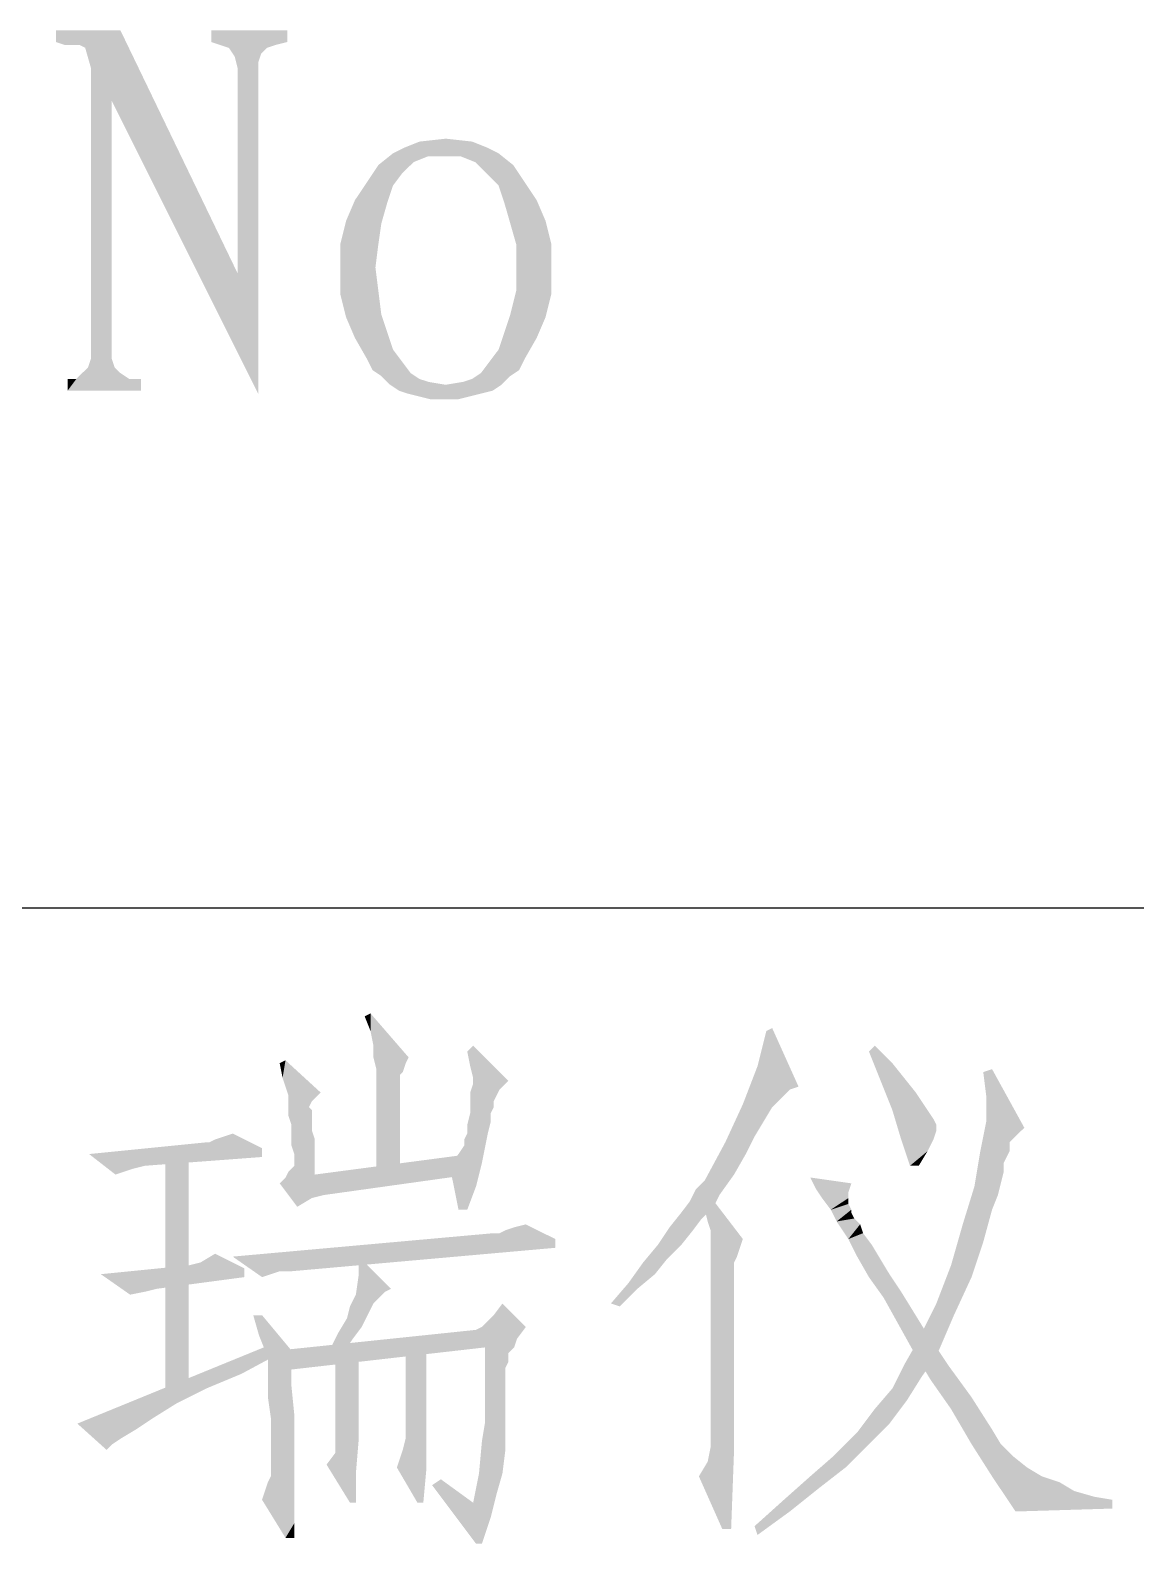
# Model space of a CAD drawing. Header units: millimetres. Extents: x 336 to 634, y 189 to 399.
# Drawn here: x 590.91 to 596.5, y 197.96 to 205.61 of the extents above; entities that cross this region are included whole.
import ezdxf

# ---------------------------------------------------------------- set-up
doc = ezdxf.new("R2010")
doc.units = ezdxf.units.MM

msp = doc.modelspace()

# ---------------------------------------------------------------- linework, layer by layer
at = {"color": 7, "linetype": 'Continuous'}
msp.add_line((448.54993, 201.17685), (628.54993, 201.17685), dxfattribs=at)
for points in [[(591.36651, 205.61471), (591.04058, 205.55545), (591.04058, 205.61471)], [(591.08503, 205.54063), (591.04058, 205.55545), (591.36651, 205.61471)], [(591.12947, 205.54063), (591.08503, 205.54063), (591.36651, 205.61471)], [(591.1591, 205.54063), (591.12947, 205.54063), (591.36651, 205.61471)], [(591.18873, 205.52582), (591.1591, 205.54063), (591.36651, 205.61471)], [(591.21836, 205.42212), (591.18873, 205.52582), (591.36651, 205.61471)], [(591.32206, 205.25915), (591.21836, 205.42212), (591.36651, 205.61471)], [(591.32206, 205.25915), (591.36651, 205.61471), (591.9591, 204.38508)], [(592.21095, 205.61471), (591.82577, 205.55545), (591.82577, 205.61471)], [(591.82577, 205.55545), (592.21095, 205.61471), (592.21095, 205.55545)], [(592.21095, 205.55545), (591.87021, 205.54063), (591.82577, 205.55545)], [(591.87021, 205.54063), (592.21095, 205.55545), (592.15169, 205.54063)], [(592.15169, 205.54063), (591.91466, 205.52582), (591.87021, 205.54063)], [(591.91466, 205.52582), (592.15169, 205.54063), (592.10725, 205.52582)], [(592.10725, 205.52582), (591.94429, 205.48138), (591.91466, 205.52582)], [(592.10725, 205.52582), (592.07762, 205.49619), (591.94429, 205.48138)], [(591.94429, 205.48138), (592.07762, 205.49619), (592.0628, 205.45175)], [(592.0628, 205.45175), (591.9591, 205.42212), (591.94429, 205.48138)], [(591.32206, 205.25915), (591.21836, 203.95545), (591.21836, 205.42212)], [(591.9591, 204.38508), (591.9591, 205.42212), (592.0628, 205.45175)], [(591.9591, 204.38508), (592.0628, 205.45175), (592.0628, 203.77767)], [(591.21836, 203.95545), (591.32206, 205.25915), (591.32206, 203.95545)], [(591.9591, 204.38508), (592.0628, 203.77767), (591.32206, 205.25915)], [(593.21836, 205.02212), (592.74429, 204.99249), (592.80355, 205.02212)], [(592.74429, 204.99249), (593.21836, 205.02212), (593.27762, 204.99249)], [(593.14429, 205.05175), (592.80355, 205.02212), (592.87762, 205.05175)], [(592.80355, 205.02212), (593.14429, 205.05175), (593.21836, 205.02212)], [(592.87762, 205.05175), (593.01095, 205.06656), (593.14429, 205.05175)], [(592.92206, 204.97767), (592.67021, 204.93323), (592.74429, 204.99249)], [(592.92206, 204.97767), (592.84799, 204.94804), (592.67021, 204.93323)], [(592.67021, 204.93323), (592.84799, 204.94804), (592.78873, 204.88878)], [(592.74429, 204.99249), (593.27762, 204.99249), (592.92206, 204.97767)], [(593.01095, 204.97767), (592.92206, 204.97767), (593.27762, 204.99249)], [(593.08503, 204.97767), (593.01095, 204.97767), (593.27762, 204.99249)], [(593.1591, 204.94804), (593.08503, 204.97767), (593.27762, 204.99249)], [(593.1591, 204.94804), (593.27762, 204.99249), (593.35169, 204.93323)], [(593.35169, 204.93323), (593.21836, 204.88878), (593.1591, 204.94804)], [(592.78873, 204.88878), (592.61095, 204.84434), (592.67021, 204.93323)], [(592.61095, 204.84434), (592.78873, 204.88878), (592.74429, 204.82952)], [(593.21836, 204.88878), (593.35169, 204.93323), (593.41095, 204.84434)], [(593.41095, 204.84434), (593.27762, 204.82952), (593.21836, 204.88878)], [(592.74429, 204.82952), (592.55169, 204.75545), (592.61095, 204.84434)], [(592.55169, 204.75545), (592.74429, 204.82952), (592.71466, 204.74063)], [(593.27762, 204.82952), (593.41095, 204.84434), (593.47021, 204.75545)], [(593.47021, 204.75545), (593.30725, 204.74063), (593.27762, 204.82952)], [(592.71466, 204.74063), (592.50725, 204.65175), (592.55169, 204.75545)], [(592.50725, 204.65175), (592.71466, 204.74063), (592.68503, 204.63693)], [(593.30725, 204.74063), (593.47021, 204.75545), (593.51466, 204.65175)], [(593.51466, 204.65175), (593.33688, 204.63693), (593.30725, 204.74063)], [(592.68503, 204.63693), (592.47762, 204.53323), (592.50725, 204.65175)], [(593.36651, 204.53323), (593.33688, 204.63693), (593.51466, 204.65175)], [(593.36651, 204.53323), (593.51466, 204.65175), (593.54429, 204.53323)], [(592.47762, 204.53323), (592.68503, 204.63693), (592.67021, 204.53323)], [(592.67021, 204.53323), (592.47762, 204.41471), (592.47762, 204.53323)], [(592.47762, 204.41471), (592.67021, 204.53323), (592.6554, 204.41471)], [(593.54429, 204.53323), (593.36651, 204.41471), (593.36651, 204.53323)], [(593.36651, 204.41471), (593.54429, 204.53323), (593.54429, 204.41471)], [(592.6554, 204.41471), (592.67021, 204.29619), (592.47762, 204.28138)], [(592.6554, 204.41471), (592.47762, 204.28138), (592.47762, 204.41471)], [(593.54429, 204.41471), (593.36651, 204.29619), (593.36651, 204.41471)], [(593.36651, 204.29619), (593.54429, 204.41471), (593.54429, 204.28138)], [(592.47762, 204.28138), (592.67021, 204.29619), (592.68503, 204.17767)], [(592.68503, 204.17767), (592.50725, 204.16286), (592.47762, 204.28138)], [(593.54429, 204.28138), (593.33688, 204.17767), (593.36651, 204.29619)], [(593.33688, 204.17767), (593.54429, 204.28138), (593.51466, 204.16286)], [(592.50725, 204.16286), (592.68503, 204.17767), (592.71466, 204.08878)], [(592.71466, 204.08878), (592.55169, 204.05915), (592.50725, 204.16286)], [(593.51466, 204.16286), (593.30725, 204.08878), (593.33688, 204.17767)], [(593.30725, 204.08878), (593.51466, 204.16286), (593.47021, 204.05915)], [(592.55169, 204.05915), (592.71466, 204.08878), (592.74429, 203.99989)], [(592.74429, 203.99989), (592.61095, 203.95545), (592.55169, 204.05915)], [(593.47021, 204.05915), (593.27762, 203.99989), (593.30725, 204.08878)], [(593.27762, 203.99989), (593.47021, 204.05915), (593.41095, 203.95545)], [(591.32206, 203.95545), (591.20355, 203.911), (591.21836, 203.95545)], [(591.20355, 203.911), (591.32206, 203.95545), (591.33688, 203.911)], [(592.61095, 203.95545), (592.74429, 203.99989), (592.78873, 203.94063)], [(592.78873, 203.94063), (592.64058, 203.89619), (592.61095, 203.95545)], [(593.41095, 203.95545), (593.23318, 203.94063), (593.27762, 203.99989)], [(593.23318, 203.94063), (593.41095, 203.95545), (593.38132, 203.89619)], [(591.36651, 203.88137), (591.14429, 203.85175), (591.17392, 203.88137)], [(591.14429, 203.85175), (591.36651, 203.88137), (591.41095, 203.85175)], [(591.33688, 203.911), (591.17392, 203.88137), (591.20355, 203.911)], [(591.17392, 203.88137), (591.33688, 203.911), (591.36651, 203.88137)], [(592.64058, 203.89619), (592.78873, 203.94063), (592.83318, 203.88137)], [(592.83318, 203.88137), (592.68503, 203.86656), (592.64058, 203.89619)], [(592.68503, 203.86656), (592.83318, 203.88137), (592.87762, 203.85174)], [(593.33688, 203.86656), (593.14429, 203.85174), (593.18873, 203.88137)], [(593.38132, 203.89619), (593.18873, 203.88137), (593.23318, 203.94063)], [(593.18873, 203.88137), (593.38132, 203.89619), (593.33688, 203.86656)], [(591.41095, 203.85175), (591.47021, 203.85175), (591.09984, 203.79249)], [(591.14429, 203.85175), (591.41095, 203.85175), (591.09984, 203.79249)], [(591.14429, 203.85175), (591.09984, 203.79249), (591.09984, 203.85175)], [(591.09984, 203.79249), (591.47021, 203.85175), (591.47021, 203.79249)], [(592.87762, 203.85174), (592.72947, 203.82212), (592.68503, 203.86656)], [(592.87762, 203.85174), (592.92206, 203.83693), (592.72947, 203.82212)], [(592.72947, 203.82212), (592.92206, 203.83693), (593.01095, 203.82212)], [(593.01095, 203.82212), (592.77392, 203.79249), (592.72947, 203.82212)], [(593.01095, 203.82212), (593.29243, 203.82212), (592.77392, 203.79249)], [(592.77392, 203.79249), (593.29243, 203.82212), (593.24799, 203.79249)], [(593.01095, 203.82212), (593.09984, 203.83693), (593.33688, 203.86656)], [(593.01095, 203.82212), (593.33688, 203.86656), (593.29243, 203.82212)], [(593.09984, 203.83693), (593.14429, 203.85174), (593.33688, 203.86656)], [(593.24799, 203.79249), (592.81836, 203.77767), (592.77392, 203.79249)], [(592.81836, 203.77767), (593.24799, 203.79249), (593.18873, 203.77767)], [(593.18873, 203.77767), (592.87762, 203.76286), (592.81836, 203.77767)], [(592.87762, 203.76286), (593.18873, 203.77767), (593.12947, 203.76286)], [(593.12947, 203.76286), (592.93688, 203.74804), (592.87762, 203.76286)], [(593.01095, 203.74804), (592.93688, 203.74804), (593.12947, 203.76286)], [(593.01095, 203.74804), (593.12947, 203.76286), (593.07021, 203.74804)], [(592.63057, 200.55439), (592.60094, 200.62846), (592.63057, 200.64328)], [(592.64538, 200.48031), (592.63057, 200.55439), (592.63057, 200.64328)], [(592.64538, 200.48031), (592.63057, 200.64328), (592.82316, 200.42105)], [(594.58612, 200.37661), (594.63057, 200.55439), (594.6602, 200.5692)], [(594.58612, 200.37661), (594.6602, 200.5692), (594.79353, 200.27291)], [(592.82316, 200.42105), (592.64538, 200.42105), (592.64538, 200.48031)], [(593.13427, 200.37661), (593.11945, 200.45068), (593.14908, 200.48031)], [(593.14908, 200.31735), (593.13427, 200.37661), (593.14908, 200.48031)], [(593.14908, 200.31735), (593.14908, 200.48031), (593.32686, 200.30253)], [(595.14908, 200.45068), (595.17871, 200.48031), (595.2676, 200.39143)], [(595.2676, 200.39143), (595.20834, 200.30254), (595.14908, 200.45068)], [(592.18612, 200.31735), (592.17131, 200.39143), (592.20094, 200.40624)], [(592.20094, 200.27291), (592.18612, 200.31735), (592.20094, 200.40624)], [(592.20094, 200.27291), (592.20094, 200.40624), (592.37871, 200.24328)], [(592.82316, 200.42105), (592.6602, 200.3618), (592.64538, 200.42105)], [(592.82316, 200.42105), (592.80834, 200.39143), (592.6602, 200.3618)], [(592.6602, 200.3618), (592.80834, 200.39143), (592.79353, 200.34698)], [(592.6602, 200.3618), (592.79353, 200.34698), (592.77871, 200.33217)], [(592.77871, 200.33217), (592.6602, 199.81365), (592.6602, 200.3618)], [(594.79353, 200.27291), (594.51205, 200.18402), (594.58612, 200.37661)], [(595.2676, 200.39143), (595.32686, 200.31735), (595.20834, 200.30254)], [(595.74168, 200.22846), (595.72686, 200.34698), (595.77131, 200.3618)], [(595.74168, 200.09513), (595.74168, 200.22846), (595.77131, 200.3618)], [(595.74168, 200.09513), (595.77131, 200.3618), (595.93427, 200.0655)], [(592.77871, 200.33217), (592.77871, 200.30253), (592.6602, 199.81365)], [(592.77871, 200.30253), (592.77871, 200.28772), (592.6602, 199.81365)], [(592.77871, 200.28772), (592.77871, 200.25809), (592.6602, 199.81365)], [(593.28242, 200.25809), (593.13427, 200.24328), (593.14908, 200.28772)], [(593.32686, 200.30253), (593.14908, 200.28772), (593.14908, 200.31735)], [(593.14908, 200.28772), (593.32686, 200.30253), (593.28242, 200.25809)], [(595.20834, 200.30254), (595.32686, 200.31735), (595.38612, 200.24328)], [(595.38612, 200.24328), (595.2676, 200.15439), (595.20834, 200.30254)], [(592.37871, 200.24328), (592.21575, 200.22846), (592.20094, 200.27291)], [(592.21575, 200.22846), (592.37871, 200.24328), (592.34908, 200.21365)], [(592.34908, 200.21365), (592.21575, 200.19883), (592.21575, 200.22846)], [(592.21575, 200.19883), (592.34908, 200.21365), (592.33427, 200.19883)], [(592.77871, 200.25809), (592.77871, 200.21365), (592.6602, 199.81365)], [(592.77871, 200.21365), (592.77871, 200.15439), (592.6602, 199.81365)], [(593.13427, 200.19883), (593.13427, 200.24328), (593.28242, 200.25809)], [(593.13427, 200.19883), (593.28242, 200.25809), (593.25279, 200.19883)], [(594.79353, 200.27291), (594.74908, 200.25809), (594.51205, 200.18402)], [(594.74908, 200.25809), (594.70464, 200.21365), (594.51205, 200.18402)], [(594.51205, 200.18402), (594.70464, 200.21365), (594.6602, 200.1692)], [(595.38612, 200.24328), (595.41575, 200.19883), (595.2676, 200.15439)], [(592.33427, 200.19883), (592.21575, 200.1692), (592.21575, 200.19883)], [(592.21575, 200.1692), (592.33427, 200.19883), (592.31945, 200.1692)], [(592.31945, 200.1692), (592.33427, 200.15439), (592.21575, 200.12476)], [(592.31945, 200.1692), (592.21575, 200.12476), (592.21575, 200.1692)], [(592.33427, 200.15439), (592.33427, 200.13957), (592.21575, 200.12476)], [(592.21575, 200.12476), (592.33427, 200.13957), (592.33427, 200.10994)], [(592.33427, 200.10994), (592.23057, 200.08032), (592.21575, 200.12476)], [(592.77871, 200.15439), (592.77871, 200.09513), (592.6602, 199.81365)], [(593.23797, 200.13957), (593.23797, 200.09513), (593.11945, 200.08032)], [(593.23797, 200.13957), (593.11945, 200.08032), (593.13427, 200.13957)], [(593.25279, 200.19883), (593.25279, 200.1692), (593.13427, 200.13957)], [(593.25279, 200.19883), (593.13427, 200.13957), (593.13427, 200.19883)], [(593.13427, 200.13957), (593.25279, 200.1692), (593.23797, 200.13957)], [(594.6602, 200.1692), (594.42316, 199.99142), (594.51205, 200.18402)], [(594.6602, 200.1692), (594.61575, 200.09513), (594.42316, 199.99142)], [(595.2676, 200.15439), (595.41575, 200.19883), (595.44538, 200.15439)], [(595.44538, 200.15439), (595.31205, 200.00624), (595.2676, 200.15439)], [(595.44538, 200.15439), (595.47501, 200.10994), (595.31205, 200.00624)], [(592.23057, 200.08032), (592.33427, 200.10994), (592.33427, 200.08032)], [(592.33427, 200.08032), (592.33427, 200.05068), (592.23057, 200.03587)], [(592.33427, 200.08032), (592.23057, 200.03587), (592.23057, 200.08032)], [(592.23057, 200.03587), (592.33427, 200.05068), (592.34908, 200.00624)], [(592.77871, 200.09513), (592.77871, 200.00624), (592.6602, 199.81365)], [(593.11945, 200.03587), (593.11945, 200.08032), (593.23797, 200.09513)], [(593.11945, 200.03587), (593.23797, 200.09513), (593.22316, 200.03587)], [(594.61575, 200.09513), (594.57131, 200.02106), (594.42316, 199.99142)], [(595.47501, 200.10994), (595.48983, 200.08031), (595.31205, 200.00624)], [(595.48983, 200.08031), (595.48983, 200.0655), (595.31205, 200.00624)], [(595.48983, 200.0655), (595.48983, 200.05068), (595.31205, 200.00624)], [(595.31205, 200.00624), (595.48983, 200.05068), (595.47501, 200.00624)], [(595.93427, 200.0655), (595.71205, 199.94698), (595.74168, 200.09513)], [(595.93427, 200.0655), (595.88983, 200.02106), (595.71205, 199.94698)], [(591.81575, 199.99142), (592.08242, 199.9618), (591.20834, 199.93217)], [(591.81575, 199.99142), (591.20834, 199.93217), (591.80094, 199.99142)], [(591.81575, 199.99142), (591.84538, 200.00624), (591.93427, 200.03587)], [(591.81575, 199.99142), (591.93427, 200.03587), (592.08242, 199.9618)], [(591.84538, 200.00624), (591.88983, 200.02105), (591.93427, 200.03587)], [(592.34908, 200.00624), (592.23057, 199.97661), (592.23057, 200.03587)], [(592.23057, 199.97661), (592.34908, 200.00624), (592.34908, 199.94698)], [(592.34908, 199.94698), (592.24538, 199.93217), (592.23057, 199.97661)], [(592.77871, 200.00624), (592.77871, 199.91735), (592.6602, 199.81365)], [(593.20834, 199.9618), (593.07501, 199.93217), (593.10464, 199.97661)], [(593.22316, 200.03587), (593.10464, 200.00624), (593.11945, 200.03587)], [(593.10464, 199.97661), (593.10464, 200.00624), (593.22316, 200.03587)], [(593.10464, 199.97661), (593.22316, 200.03587), (593.20834, 199.9618)], [(594.52686, 199.93217), (594.31945, 199.79883), (594.42316, 199.99142)], [(594.42316, 199.99142), (594.57131, 200.02106), (594.52686, 199.93217)], [(595.47501, 200.00624), (595.35649, 199.87291), (595.31205, 200.00624)], [(595.47501, 200.00624), (595.44538, 199.94698), (595.35649, 199.87291)], [(595.88983, 200.02106), (595.8602, 199.99142), (595.71205, 199.94698)], [(595.8602, 199.99142), (595.8602, 199.97661), (595.71205, 199.94698)], [(595.71205, 199.94698), (595.8602, 199.97661), (595.8602, 199.94698)], [(591.20834, 199.93217), (592.08242, 199.9618), (592.08242, 199.91735)], [(591.20834, 199.93217), (592.08242, 199.91735), (591.48983, 199.87291)], [(591.20834, 199.93217), (591.48983, 199.87291), (591.43057, 199.85809)], [(591.43057, 199.85809), (591.34168, 199.82846), (591.20834, 199.93217)], [(591.71205, 199.93217), (591.71205, 198.73217), (591.59353, 198.67291)], [(591.71205, 199.93217), (591.59353, 198.67291), (591.59353, 199.93217)], [(592.24538, 199.90254), (592.24538, 199.93217), (592.34908, 199.94698)], [(592.24538, 199.90254), (592.34908, 199.94698), (592.34908, 199.88772)], [(592.34908, 199.88772), (592.24538, 199.87291), (592.24538, 199.90254)], [(592.34908, 199.82846), (593.13427, 199.93217), (593.13427, 199.82846)], [(592.6602, 199.81365), (592.77871, 199.91735), (592.77871, 199.81365)], [(593.19353, 199.88772), (593.03057, 199.87291), (593.07501, 199.93217)], [(593.07501, 199.93217), (593.20834, 199.9618), (593.19353, 199.88772)], [(594.52686, 199.93217), (594.4676, 199.82846), (594.31945, 199.79883)], [(595.35649, 199.87291), (595.44538, 199.94698), (595.40094, 199.87291)], [(595.8602, 199.94698), (595.84538, 199.91735), (595.68242, 199.7692)], [(595.8602, 199.94698), (595.68242, 199.7692), (595.71205, 199.94698)], [(595.84538, 199.91735), (595.83057, 199.88772), (595.68242, 199.7692)], [(592.17131, 199.78402), (592.20094, 199.81365), (593.13427, 199.82846)], [(592.17131, 199.78402), (593.13427, 199.82846), (592.39353, 199.72476)], [(592.34908, 199.82846), (592.20094, 199.81365), (592.21575, 199.84328)], [(592.34908, 199.82846), (593.13427, 199.82846), (592.20094, 199.81365)], [(592.21575, 199.84328), (592.23057, 199.85809), (592.34908, 199.88772)], [(592.21575, 199.84328), (592.34908, 199.88772), (592.34908, 199.82846)], [(592.23057, 199.85809), (592.24538, 199.87291), (592.34908, 199.88772)], [(593.03057, 199.87291), (593.19353, 199.88772), (593.1639, 199.7692)], [(593.1639, 199.7692), (593.07501, 199.65069), (593.03057, 199.87291)], [(594.27501, 199.75439), (594.31945, 199.79883), (594.4676, 199.82846)], [(594.27501, 199.75439), (594.4676, 199.82846), (594.39353, 199.72476)], [(595.83057, 199.88772), (595.83057, 199.84328), (595.68242, 199.7692)], [(595.83057, 199.84328), (595.81575, 199.78402), (595.68242, 199.7692)], [(592.17131, 199.78402), (592.39353, 199.72476), (592.33427, 199.70994)], [(592.33427, 199.70994), (592.2602, 199.6655), (592.17131, 199.78402)], [(593.07501, 199.65069), (593.1639, 199.7692), (593.11945, 199.65069)], [(594.39353, 199.72476), (594.24538, 199.69513), (594.27501, 199.75439)], [(594.31945, 199.65068), (594.28983, 199.73957), (594.31945, 199.75439)], [(594.33427, 199.59143), (594.31945, 199.65068), (594.31945, 199.75439)], [(594.34908, 199.54698), (594.33427, 199.59143), (594.31945, 199.75439)], [(594.34908, 199.54698), (594.31945, 199.75439), (594.51205, 199.50254)], [(594.8676, 199.78402), (594.85279, 199.81365), (595.0602, 199.78402)], [(595.0602, 199.78402), (594.88242, 199.75439), (594.8676, 199.78402)], [(594.88242, 199.75439), (595.0602, 199.78402), (595.04538, 199.73957)], [(595.04538, 199.73957), (594.91205, 199.70994), (594.88242, 199.75439)], [(595.80094, 199.72476), (595.62316, 199.57661), (595.68242, 199.7692)], [(595.68242, 199.7692), (595.81575, 199.78402), (595.80094, 199.72476)], [(594.3639, 199.6655), (594.20094, 199.63587), (594.24538, 199.69513)], [(594.20094, 199.63587), (594.3639, 199.6655), (594.30464, 199.60624)], [(594.24538, 199.69513), (594.39353, 199.72476), (594.3639, 199.6655)], [(594.91205, 199.70994), (595.04538, 199.73957), (595.04538, 199.70994)], [(595.04538, 199.70994), (594.95649, 199.65068), (594.91205, 199.70994)], [(595.04538, 199.70994), (595.04538, 199.68031), (594.95649, 199.65068)], [(594.95649, 199.65068), (595.04538, 199.68031), (595.0602, 199.65068)], [(595.80094, 199.72476), (595.77131, 199.65068), (595.62316, 199.57661)], [(594.30464, 199.60624), (594.14168, 199.5618), (594.20094, 199.63587)], [(594.14168, 199.5618), (594.30464, 199.60624), (594.2602, 199.54698)], [(595.0602, 199.65068), (594.98612, 199.59143), (594.95649, 199.65068)], [(595.0602, 199.65068), (595.0602, 199.63587), (594.98612, 199.59143)], [(595.0602, 199.63587), (595.07501, 199.60624), (594.98612, 199.59143)], [(594.98612, 199.59143), (595.07501, 199.60624), (595.10464, 199.57661)], [(595.10464, 199.57661), (595.04538, 199.50254), (594.98612, 199.59143)], [(595.62316, 199.57661), (595.77131, 199.65068), (595.72686, 199.48772)], [(593.28242, 199.53217), (593.5639, 199.50254), (591.93427, 199.41365)], [(593.28242, 199.53217), (591.93427, 199.41365), (593.25279, 199.53217)], [(593.28242, 199.53217), (593.31205, 199.54698), (593.41575, 199.57661)], [(593.28242, 199.53217), (593.41575, 199.57661), (593.5639, 199.50254)], [(593.31205, 199.54698), (593.35649, 199.5618), (593.41575, 199.57661)], [(594.2602, 199.54698), (594.08242, 199.47291), (594.14168, 199.5618)], [(594.08242, 199.47291), (594.2602, 199.54698), (594.20094, 199.47291)], [(594.51205, 199.50254), (594.34908, 199.50254), (594.34908, 199.54698)], [(595.10464, 199.57661), (595.11945, 199.53217), (595.04538, 199.50254)], [(595.04538, 199.50254), (595.11945, 199.53217), (595.1639, 199.47291)], [(595.72686, 199.48772), (595.5639, 199.3692), (595.62316, 199.57661)], [(593.5639, 199.50254), (593.5639, 199.45809), (591.93427, 199.41365)], [(592.17131, 199.33957), (591.93427, 199.41365), (593.5639, 199.45809)], [(592.20094, 199.33957), (592.17131, 199.33957), (593.5639, 199.45809)], [(592.20094, 199.33957), (593.5639, 199.45809), (592.23057, 199.33957)], [(594.20094, 199.47291), (594.12686, 199.39883), (594.00834, 199.38402)], [(594.20094, 199.47291), (594.00834, 199.38402), (594.08242, 199.47291)], [(594.51205, 199.50254), (594.34908, 199.48772), (594.34908, 199.50254)], [(594.34908, 199.45809), (594.34908, 199.48772), (594.51205, 199.50254)], [(594.34908, 199.45809), (594.51205, 199.50254), (594.49723, 199.45809)], [(594.49723, 199.45809), (594.34908, 199.41365), (594.34908, 199.45809)], [(594.34908, 199.41365), (594.49723, 199.45809), (594.48242, 199.41365)], [(595.1639, 199.47291), (595.08983, 199.41365), (595.04538, 199.50254)], [(595.08983, 199.41365), (595.1639, 199.47291), (595.20834, 199.39883)], [(595.5639, 199.3692), (595.72686, 199.48772), (595.6676, 199.30994)], [(591.99353, 199.35439), (591.2676, 199.32476), (591.71205, 199.3692)], [(591.99353, 199.35439), (591.71205, 199.3692), (591.77131, 199.38402)], [(591.77131, 199.38402), (591.84538, 199.42846), (591.99353, 199.35439)], [(591.93427, 199.41365), (592.17131, 199.33957), (592.12686, 199.32476)], [(592.12686, 199.32476), (592.08242, 199.30994), (591.93427, 199.41365)], [(592.57131, 199.32476), (592.57131, 199.41365), (592.73427, 199.25068)], [(594.0676, 199.32476), (593.93427, 199.28032), (594.00834, 199.38402)], [(594.00834, 199.38402), (594.12686, 199.39883), (594.0676, 199.32476)], [(594.48242, 199.41365), (594.4676, 199.38402), (594.34908, 199.35439)], [(594.48242, 199.41365), (594.34908, 199.35439), (594.34908, 199.41365)], [(594.34908, 199.35439), (594.4676, 199.38402), (594.4676, 199.35439)], [(595.20834, 199.39883), (595.14908, 199.30994), (595.08983, 199.41365)], [(595.20834, 199.39883), (595.25279, 199.32476), (595.14908, 199.30994)], [(595.6676, 199.30994), (595.48983, 199.17661), (595.5639, 199.3692)], [(591.2676, 199.32476), (591.99353, 199.35439), (591.99353, 199.30994)], [(591.2676, 199.32476), (591.99353, 199.30994), (591.54908, 199.25068)], [(591.54908, 199.25068), (591.41575, 199.22106), (591.2676, 199.32476)], [(592.73427, 199.25068), (592.55649, 199.22106), (592.57131, 199.32476)], [(593.93427, 199.28032), (594.0676, 199.32476), (593.97871, 199.25068)], [(594.4676, 199.35439), (594.4676, 199.32476), (594.34908, 199.28032)], [(594.4676, 199.35439), (594.34908, 199.28032), (594.34908, 199.35439)], [(594.34908, 199.28032), (594.4676, 199.32476), (594.4676, 199.28032)], [(595.14908, 199.30994), (595.25279, 199.32476), (595.31205, 199.23587)], [(595.31205, 199.23587), (595.22316, 199.20624), (595.14908, 199.30994)], [(595.48983, 199.17661), (595.6676, 199.30994), (595.57871, 199.11735)], [(591.54908, 199.25068), (591.48983, 199.23587), (591.41575, 199.22106)], [(592.67501, 199.20624), (592.52686, 199.1618), (592.55649, 199.22106)], [(592.67501, 199.20624), (592.64538, 199.17661), (592.52686, 199.1618)], [(592.73427, 199.25068), (592.70464, 199.23587), (592.55649, 199.22106)], [(592.55649, 199.22106), (592.70464, 199.23587), (592.67501, 199.20624)], [(593.97871, 199.25068), (593.84538, 199.17661), (593.93427, 199.28032)], [(593.84538, 199.17661), (593.97871, 199.25068), (593.88983, 199.1618)], [(594.4676, 199.28032), (594.34908, 199.19142), (594.34908, 199.28032)], [(594.34908, 199.19142), (594.4676, 199.28032), (594.4676, 199.19142)], [(595.29723, 199.07291), (595.22316, 199.20624), (595.31205, 199.23587)], [(595.29723, 199.07291), (595.31205, 199.23587), (595.43057, 199.04328)], [(592.63057, 199.14698), (592.51205, 199.10254), (592.52686, 199.1618)], [(592.63057, 199.14698), (592.61575, 199.11735), (592.51205, 199.10254)], [(592.52686, 199.1618), (592.64538, 199.17661), (592.63057, 199.14698)], [(593.25279, 199.11735), (593.29723, 199.17661), (593.41575, 199.05809)], [(594.4676, 199.19142), (594.34908, 199.10254), (594.34908, 199.19142)], [(594.34908, 199.10254), (594.4676, 199.19142), (594.4676, 199.10254)], [(595.57871, 199.11735), (595.38612, 198.9692), (595.48983, 199.17661)], [(592.08242, 199.11735), (592.0676, 199.01365), (592.03797, 199.11735)], [(592.09723, 198.93957), (592.0676, 199.01365), (592.08242, 199.11735)], [(592.09723, 198.93957), (592.08242, 199.11735), (592.23057, 198.93957)], [(592.58612, 199.05809), (592.4676, 199.02846), (592.51205, 199.10254)], [(592.4676, 199.02846), (592.58612, 199.05809), (592.54168, 198.99883)], [(592.51205, 199.10254), (592.61575, 199.11735), (592.58612, 199.05809)], [(593.41575, 199.05809), (593.1639, 199.04328), (593.19353, 199.05809)], [(593.1639, 199.04328), (593.41575, 199.05809), (593.37131, 198.99883)], [(593.41575, 199.05809), (593.19353, 199.05809), (593.22316, 199.08772)], [(593.41575, 199.05809), (593.22316, 199.08772), (593.25279, 199.11735)], [(594.4676, 199.10254), (594.34908, 198.98402), (594.34908, 199.10254)], [(594.34908, 198.98402), (594.4676, 199.10254), (594.4676, 198.9692)], [(595.43057, 199.04328), (595.37131, 198.93957), (595.29723, 199.07291)], [(595.38612, 198.9692), (595.57871, 199.11735), (595.48983, 198.90994)], [(593.37131, 198.99883), (592.17131, 198.93957), (593.1639, 199.04328)], [(593.37131, 198.99883), (593.20834, 198.95439), (592.17131, 198.93957)], [(592.54168, 198.99883), (592.42316, 198.93957), (592.4676, 199.02846)], [(592.42316, 198.93957), (592.54168, 198.99883), (592.48242, 198.90994)], [(592.80834, 198.88031), (592.80834, 198.9692), (592.91205, 198.99883)], [(592.80834, 198.79143), (592.80834, 198.88031), (592.91205, 198.99883)], [(592.80834, 198.79143), (592.91205, 198.99883), (592.91205, 198.74698)], [(593.20834, 198.95439), (593.37131, 198.99883), (593.35649, 198.95439)], [(594.4676, 198.9692), (594.34908, 198.88031), (594.34908, 198.98402)], [(595.37131, 198.93957), (595.43057, 199.04328), (595.54908, 198.8655)], [(592.17131, 198.92476), (591.14908, 198.5692), (592.12686, 198.9692)], [(592.17131, 198.92476), (591.97871, 198.82105), (591.14908, 198.5692)], [(592.23057, 198.93957), (592.11205, 198.89513), (592.09723, 198.93957)], [(592.11205, 198.8655), (592.11205, 198.89513), (592.23057, 198.93957)], [(592.11205, 198.83587), (592.11205, 198.8655), (592.23057, 198.93957)], [(592.11205, 198.77661), (592.11205, 198.83587), (592.23057, 198.93957)], [(592.11205, 198.77661), (592.23057, 198.93957), (592.23057, 198.7618)], [(592.17131, 198.93957), (593.20834, 198.95439), (592.17131, 198.83587)], [(592.57131, 198.93957), (592.45279, 198.83587), (592.45279, 198.93957)], [(592.45279, 198.74698), (592.45279, 198.83587), (592.57131, 198.93957)], [(592.45279, 198.74698), (592.57131, 198.93957), (592.57131, 198.70254)], [(593.35649, 198.95439), (593.32686, 198.92476), (593.20834, 198.80624)], [(593.35649, 198.95439), (593.20834, 198.80624), (593.20834, 198.95439)], [(593.32686, 198.92476), (593.32686, 198.90994), (593.20834, 198.80624)], [(593.32686, 198.90994), (593.32686, 198.88031), (593.20834, 198.80624)], [(594.34908, 198.88031), (594.4676, 198.9692), (594.4676, 198.82105)], [(595.48983, 198.90994), (595.32686, 198.8655), (595.38612, 198.9692)], [(595.32686, 198.8655), (595.48983, 198.90994), (595.41575, 198.80624)], [(595.54908, 198.8655), (595.4602, 198.79143), (595.37131, 198.93957)], [(593.32686, 198.88031), (593.31205, 198.85068), (593.20834, 198.80624)], [(593.20834, 198.80624), (593.31205, 198.85068), (593.31205, 198.80624)], [(594.4676, 198.82105), (594.34908, 198.77661), (594.34908, 198.88031)], [(595.41575, 198.80624), (595.2676, 198.74698), (595.32686, 198.8655)], [(595.4602, 198.79143), (595.54908, 198.8655), (595.6676, 198.70254)], [(591.97871, 198.82105), (591.80094, 198.74698), (591.14908, 198.5692)], [(591.80094, 198.74698), (591.65279, 198.67291), (591.14908, 198.5692)], [(592.23057, 198.7618), (592.11205, 198.70254), (592.11205, 198.77661)], [(592.11205, 198.70254), (592.23057, 198.7618), (592.24538, 198.61365)], [(592.57131, 198.70254), (592.45279, 198.67291), (592.45279, 198.74698)], [(592.91205, 198.74698), (592.80834, 198.71735), (592.80834, 198.79143)], [(592.80834, 198.64328), (592.80834, 198.71735), (592.91205, 198.74698)], [(592.80834, 198.59883), (592.80834, 198.64328), (592.91205, 198.74698)], [(592.80834, 198.55439), (592.80834, 198.59883), (592.91205, 198.74698)], [(592.80834, 198.52476), (592.80834, 198.55439), (592.91205, 198.74698)], [(592.80834, 198.52476), (592.91205, 198.74698), (592.91205, 198.52476)], [(593.31205, 198.80624), (593.31205, 198.7618), (593.20834, 198.67291)], [(593.31205, 198.80624), (593.20834, 198.67291), (593.20834, 198.80624)], [(593.31205, 198.7618), (593.31205, 198.70254), (593.20834, 198.67291)], [(594.34908, 198.70254), (594.34908, 198.77661), (594.4676, 198.82105)], [(594.34908, 198.70254), (594.4676, 198.82105), (594.4676, 198.64328)], [(595.34168, 198.68772), (595.17871, 198.64328), (595.2676, 198.74698)], [(595.2676, 198.74698), (595.41575, 198.80624), (595.34168, 198.68772)], [(595.6676, 198.70254), (595.5639, 198.64328), (595.4602, 198.79143)], [(591.65279, 198.67291), (591.53427, 198.59883), (591.14908, 198.5692)], [(592.24538, 198.61365), (592.12686, 198.59883), (592.11205, 198.70254)], [(592.45279, 198.61365), (592.45279, 198.67291), (592.57131, 198.70254)], [(592.45279, 198.55439), (592.45279, 198.61365), (592.57131, 198.70254)], [(592.45279, 198.52476), (592.45279, 198.55439), (592.57131, 198.70254)], [(592.45279, 198.49513), (592.45279, 198.52476), (592.57131, 198.70254)], [(592.45279, 198.49513), (592.57131, 198.70254), (592.57131, 198.49513)], [(593.20834, 198.67291), (593.31205, 198.70254), (593.31205, 198.62846)], [(593.31205, 198.62846), (593.20834, 198.5692), (593.20834, 198.67291)], [(594.4676, 198.64328), (594.34908, 198.62846), (594.34908, 198.70254)], [(595.17871, 198.64328), (595.34168, 198.68772), (595.25279, 198.5692)], [(595.5639, 198.64328), (595.6676, 198.70254), (595.77131, 198.53957)], [(591.14908, 198.5692), (591.53427, 198.59883), (591.44538, 198.53957)], [(592.12686, 198.49513), (592.12686, 198.59883), (592.24538, 198.61365)], [(592.12686, 198.49513), (592.24538, 198.61365), (592.24538, 198.4655)], [(593.20834, 198.5692), (593.31205, 198.62846), (593.31205, 198.53957)], [(594.34908, 198.5692), (594.34908, 198.62846), (594.4676, 198.64328)], [(594.34908, 198.50994), (594.34908, 198.5692), (594.4676, 198.64328)], [(594.34908, 198.48031), (594.34908, 198.50994), (594.4676, 198.64328)], [(594.34908, 198.45068), (594.34908, 198.48031), (594.4676, 198.64328)], [(594.34908, 198.45068), (594.4676, 198.64328), (594.4676, 198.43587)], [(595.25279, 198.5692), (595.08983, 198.52476), (595.17871, 198.64328)], [(595.77131, 198.53957), (595.6676, 198.4655), (595.5639, 198.64328)], [(591.14908, 198.5692), (591.44538, 198.53957), (591.37131, 198.49513)], [(591.14908, 198.5692), (591.37131, 198.49513), (591.32686, 198.4655)], [(591.32686, 198.4655), (591.29723, 198.43587), (591.14908, 198.5692)], [(592.7639, 198.34698), (592.79353, 198.43587), (592.91205, 198.52476)], [(592.7639, 198.34698), (592.91205, 198.52476), (592.91205, 198.33217)], [(592.79353, 198.43587), (592.80834, 198.49513), (592.91205, 198.52476)], [(592.91205, 198.52476), (592.80834, 198.49513), (592.80834, 198.52476)], [(593.31205, 198.53957), (593.19353, 198.48031), (593.20834, 198.5692)], [(593.19353, 198.48031), (593.31205, 198.53957), (593.31205, 198.43587)], [(595.14908, 198.4655), (594.97131, 198.40624), (595.08983, 198.52476)], [(595.08983, 198.52476), (595.25279, 198.5692), (595.14908, 198.4655)], [(595.6676, 198.4655), (595.77131, 198.53957), (595.81575, 198.4655)], [(592.24538, 198.4655), (592.12686, 198.42105), (592.12686, 198.49513)], [(592.12686, 198.3618), (592.12686, 198.42105), (592.24538, 198.4655)], [(592.12686, 198.3618), (592.24538, 198.4655), (592.24538, 198.33217)], [(592.40834, 198.3618), (592.45279, 198.42105), (592.57131, 198.49513)], [(592.40834, 198.3618), (592.57131, 198.49513), (592.55649, 198.31735)], [(592.57131, 198.49513), (592.45279, 198.48031), (592.45279, 198.49513)], [(592.45279, 198.42105), (592.45279, 198.48031), (592.57131, 198.49513)], [(593.31205, 198.43587), (593.17871, 198.31735), (593.19353, 198.48031)], [(594.4676, 198.43587), (594.33427, 198.37661), (594.34908, 198.45068)], [(594.97131, 198.40624), (595.14908, 198.4655), (595.03057, 198.34698)], [(595.81575, 198.4655), (595.77131, 198.30254), (595.6676, 198.4655)], [(595.81575, 198.4655), (595.87501, 198.40624), (595.77131, 198.30254)], [(593.17871, 198.31735), (593.31205, 198.43587), (593.29723, 198.31735)], [(594.28983, 198.30254), (594.33427, 198.37661), (594.4676, 198.43587)], [(594.40834, 198.03587), (594.28983, 198.30254), (594.4676, 198.43587)], [(594.40834, 198.03587), (594.4676, 198.43587), (594.45279, 198.03587)], [(595.03057, 198.34698), (594.85279, 198.30254), (594.97131, 198.40624)], [(595.87501, 198.40624), (595.94908, 198.34698), (595.77131, 198.30254)], [(592.11205, 198.27291), (592.12686, 198.30254), (592.24538, 198.33217)], [(592.11205, 198.27291), (592.24538, 198.33217), (592.24538, 198.24328)], [(592.24538, 198.33217), (592.12686, 198.31735), (592.12686, 198.3618)], [(592.12686, 198.30254), (592.12686, 198.31735), (592.24538, 198.33217)], [(592.55649, 198.31735), (592.52686, 198.1692), (592.40834, 198.3618)], [(592.52686, 198.1692), (592.55649, 198.31735), (592.55649, 198.1692)], [(592.91205, 198.33217), (592.8676, 198.1692), (592.7639, 198.34698)], [(592.8676, 198.1692), (592.91205, 198.33217), (592.89723, 198.1692)], [(592.94168, 198.25809), (592.98612, 198.28772), (593.14908, 198.1692)], [(593.29723, 198.31735), (593.2676, 198.21365), (593.14908, 198.1692)], [(593.29723, 198.31735), (593.14908, 198.1692), (593.17871, 198.31735)], [(594.89723, 198.24328), (594.71945, 198.18402), (594.85279, 198.30254)], [(594.85279, 198.30254), (595.03057, 198.34698), (594.89723, 198.24328)], [(595.77131, 198.30254), (595.94908, 198.34698), (596.02316, 198.30254)], [(596.02316, 198.30254), (595.88983, 198.12476), (595.77131, 198.30254)], [(596.02316, 198.30254), (596.11205, 198.27291), (595.88983, 198.12476)], [(592.08242, 198.18402), (592.09723, 198.22846), (592.24538, 198.24328)], [(592.08242, 198.18402), (592.24538, 198.24328), (592.24538, 198.13957)], [(592.24538, 198.24328), (592.09723, 198.22846), (592.11205, 198.27291)], [(593.14908, 198.1692), (593.1639, 197.96179), (592.94168, 198.25809)], [(593.14908, 198.1692), (593.2676, 198.21365), (593.23797, 198.09513)], [(594.71945, 198.18402), (594.89723, 198.24328), (594.74908, 198.12476)], [(596.11205, 198.27291), (596.18612, 198.22846), (595.88983, 198.12476)], [(596.18612, 198.22846), (596.28983, 198.19883), (595.88983, 198.12476)], [(592.24538, 198.13957), (592.20094, 197.99143), (592.08242, 198.18402)], [(592.24538, 198.13957), (592.24538, 198.0655), (592.20094, 197.99143)], [(593.14908, 198.1692), (593.23797, 198.09513), (593.1639, 197.96179)], [(594.74908, 198.12476), (594.57131, 198.05068), (594.71945, 198.18402)], [(596.28983, 198.19883), (596.37871, 198.18402), (595.88983, 198.12476)], [(596.37871, 198.18402), (596.37871, 198.13957), (595.88983, 198.12476)], [(592.20094, 197.99143), (592.24538, 198.0655), (592.24538, 197.99143)], [(593.1639, 197.96179), (593.23797, 198.09513), (593.19353, 197.96179)], [(594.57131, 198.05068), (594.74908, 198.12476), (594.58612, 198.00624)]]:
    msp.add_solid(points, dxfattribs=at)

doc.saveas('drawing.dxf')
